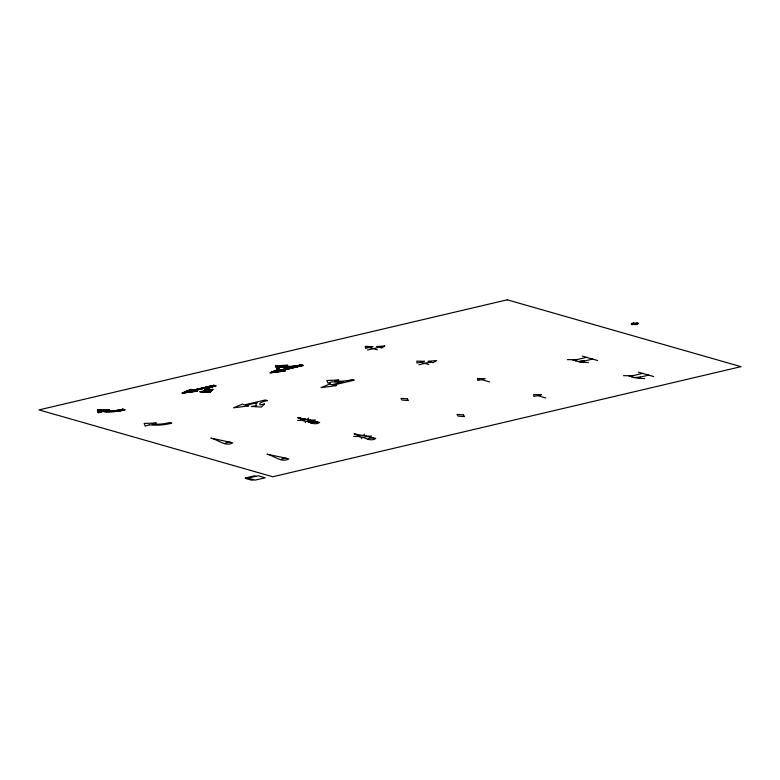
<?xml version="1.0" encoding="UTF-8"?>
<svg xmlns="http://www.w3.org/2000/svg" width="780" height="780" viewBox="0 0 780 780"><rect width="100%" height="100%" fill="white"/><g stroke="black" fill="none" stroke-linecap="round" stroke-linejoin="round"><path stroke-width="1.17" d="M305.282 422.623L306.199 421.298A3.598 0.877 -3.9 0 0 307.661 421.219L309.826 420.703A3.598 0.877 -3.9 0 0 310.274 420.342L319.663 422.468C315.754 425.285 310.84 422.916 306.969 421.268L314.36 421.18M307.505 419.416L308.441 418.051M361.394 438.662L362.3 437.336A3.598 0.877 -3.9 0 0 363.763 437.258L365.927 436.751A3.598 0.877 -3.9 0 0 366.385 436.381A4.426 1.082 -3.9 0 0 366.259 435.991L364.474 435.513A4.046 0.985 -3.9 0 0 363.119 435.445A3.598 0.877 -3.9 0 0 361.657 435.532L359.492 436.04A3.598 0.877 -3.9 0 0 359.044 436.41A4.046 0.985 -3.9 0 0 359.161 436.761L360.945 437.278A4.046 0.985 -3.9 0 0 362.3 437.336M363.607 435.454L364.552 434.099M384.696 345.979L381.771 348.026L376.565 346.534L384.696 345.979L367.497 350.025M224.786 443.586L226.463 442.601L230.422 442.26L232.703 442.913C225.459 447.106 217.903 439.549 210.922 438.155L230.422 442.26M311.747 423.14L313.423 422.156L317.382 421.814L308.792 421.98M280.888 459.635L282.575 458.64L286.533 458.308L288.805 458.952C281.57 463.144 274.004 455.588 267.023 454.194L286.533 458.308M367.848 439.189L369.525 438.194L373.483 437.863L375.765 438.506C371.855 441.334 366.941 438.965 363.08 437.317M575.338 360.691L577.219 359.541L586.541 357.347M582.348 362.135L584.22 361.033L578.38 361.53M623.474 375.697A10.579 2.574 -3.9 0 1 626.759 375.687A6.279 1.531 -3.9 0 1 628.885 375.921A35.89 8.746 -3.9 0 1 630.211 376.204A6.055 1.472 -3.9 0 1 630.688 376.34A6.23 1.521 -3.9 0 1 631.429 376.72L633.428 375.57L629.031 375.95M638.45 378.173L640.322 377.072L648.697 375.122M182.062 393.13L191.139 389.376L192.738 390.253L213.876 385.281L216.001 385.895L212.999 386.617A12.919 3.149 -3.9 0 0 208.826 390.244L212.989 389.269L210.025 392.34L199.826 391.774L205.462 390.877A16.653 4.056 -3.9 0 1 205.92 387.884L194.161 390.663L197.389 391.16L182.159 393.12M275.584 370.529L282.067 370.402L303.118 365.45L300.992 364.835L297.921 365.547A12.928 3.149 -3.9 0 1 283.579 366.269L287.625 365.293M122.831 409.178L120.013 409.831A13.006 3.169 -3.9 0 1 105.319 410.611L109.512 409.627L97.373 410.095L98.553 412.796L102.56 411.421A16.75 4.085 -3.9 0 0 122.323 410.407L124.985 409.783L122.782 409.188M418.918 364.738L430.599 361.988M634.501 324.226L636.392 323.788M584.181 361.052L592.595 359.073M633.301 375.58L642.642 373.386M253.646 479.719L251.638 480.188L245.281 478.374L247.289 477.896L255.138 480.129L265.171 477.769L258.16 475.771L246.987 478.335L245.583 477.935L254.368 475.868L255.772 476.268M572.92 359.902L577.327 359.531M634.481 377.569L640.322 377.072M281.99 370.422L285.217 370.919L269.89 372.889L278.967 369.135L280.566 370.012L292.334 367.244L290.706 367.36A16.653 4.056 -3.9 0 1 280.839 367.078L276.88 368.433L275.671 365.761L287.732 365.293M300.144 365.04L301.577 365.001M280.839 365.557L287.147 365.43M299.578 365.167L301.967 365.118M275.691 365.791L286.582 365.557M298.418 365.44L302.767 365.342M275.798 366.025L285.451 365.83M297.804 365.566L303.059 365.459M275.847 366.151L284.885 365.956M297.092 365.703L302.494 365.596M275.906 366.269L284.31 366.093M295.406 365.986L301.928 365.732M276.013 366.512L284.261 366.337M294.294 366.132L300.787 365.995M276.071 366.629L285.49 366.434M292.89 366.278L300.222 366.132M276.12 366.746L299.656 366.259M276.227 366.99L298.526 366.532M276.286 367.117L297.95 366.659M276.334 367.234L280.634 367.146M281.317 367.127L297.385 366.795M276.452 367.477L279.874 367.399M283.403 367.331L296.254 367.058M276.5 367.594L279.494 367.536M285.08 367.419L291.895 367.273M292.237 367.273L295.688 367.195M276.559 367.712L279.123 367.663M291.106 367.536L295.113 367.331M276.666 367.955L278.363 367.916M290.54 367.673L293.982 367.594M276.715 368.072L277.992 368.053M289.975 367.799L293.416 367.731M276.773 368.199L277.612 368.18M288.834 368.072L292.851 367.868M288.269 368.199L291.71 368.131M287.703 368.335L291.145 368.267M286.562 368.599L290.579 368.394M285.997 368.735L289.448 368.667M285.431 368.872L288.883 368.794M278.665 369.252L279.162 369.242M284.29 369.135L288.308 368.93M278.363 369.379L279.377 369.359M283.725 369.272L287.177 369.194M278.05 369.505L279.591 369.476M283.16 369.408L286.611 369.33M277.436 369.769L280.02 369.71M282.029 369.671L286.046 369.466M277.124 369.895L280.235 369.827M281.453 369.808L284.905 369.73M276.812 370.022L280.449 369.944M280.888 369.935L284.339 369.866M276.198 370.276L283.774 370.003M275.886 370.402L282.643 370.266M274.96 370.793L283.267 370.617M274.657 370.919L283.959 370.724M274.346 371.046L284.651 370.831M273.731 371.299L284.993 370.948M273.419 371.426L282.74 371.241M273.107 371.563L281.619 371.377M272.493 371.816L280.488 371.524M272.181 371.943L278.245 371.816M271.567 372.197L277.115 371.962M271.255 372.323L274.862 372.255M270.952 372.46L273.741 372.401M270.328 372.713L272.61 372.538M213.301 385.418L214.276 385.398M212.735 385.554L214.666 385.515M212.17 385.681L215.066 385.622M211.029 385.954L215.855 385.856M210.464 386.081L215.66 385.973M209.898 386.217L215.095 386.11M208.767 386.49L214.519 386.246M208.192 386.617L213.418 386.51M207.626 386.753L212.901 386.646M206.495 387.017L212.462 386.773M205.92 387.153L211.585 387.036M205.355 387.29L211.243 387.163M204.224 387.553L210.902 387.29M203.658 387.689L210.268 387.553M203.083 387.816L210.015 387.68M201.952 388.089L209.761 387.806M201.386 388.216L204.818 388.148M205.589 388.138L209.323 388.06M200.821 388.352L204.253 388.284M205.423 388.255L209.147 388.177M199.68 388.625L203.687 388.421M205.12 388.508L208.962 388.303M199.114 388.752L202.547 388.684M205.003 388.635L208.679 388.557M198.549 388.889L201.981 388.82M204.886 388.752L208.572 388.684M197.408 389.152L201.416 388.947M204.73 389.005L208.455 388.801M196.843 389.288L200.284 389.22M204.653 389.123L208.348 389.054M190.739 389.532L191.412 389.522M196.277 389.425L199.719 389.347M204.614 389.249L208.299 389.171M190.115 389.795L191.831 389.756M195.136 389.688L199.153 389.483M204.555 389.493L208.289 389.415M189.813 389.922L192.046 389.873M194.571 389.825L198.022 389.747M204.555 389.61L208.299 389.542M212.199 389.454L212.823 389.444M189.501 390.049L192.26 389.99M194.005 389.951L197.457 389.883M204.555 389.737L208.328 389.659M211.633 389.59L212.706 389.571M188.887 390.302L192.689 390.224M192.874 390.224L196.882 390.019M204.594 389.854L208.474 389.902M210.493 389.854L212.579 389.688M188.575 390.429L195.751 390.283M204.691 390.098L208.572 390.019M209.927 389.99L212.345 389.941M188.263 390.565L195.185 390.419M204.75 390.215L208.699 390.136M209.362 390.127L212.219 390.068M187.649 390.819L194.62 390.556M204.857 390.341L212.101 390.185M187.336 390.946L194.98 390.79M205.072 390.575L211.858 390.439M187.034 391.072L195.673 390.897M205.218 390.692L211.741 390.565M186.41 391.326L197.057 391.111M205.052 390.946L211.624 390.683M186.108 391.462L196.794 391.238M204.175 391.082L211.38 390.936M185.796 391.589L195.663 391.385M203.287 391.219L211.263 391.053M185.182 391.843L194.542 391.531M201.523 391.502L211.136 391.18M184.87 391.969L192.29 391.813M200.645 391.638L210.902 391.433M184.558 392.096L191.159 391.96M199.953 391.774L210.775 391.55M183.944 392.35L190.037 392.106M201.542 391.872L210.659 391.677M183.631 392.486L187.785 392.398M204.74 392.048L210.415 391.93M183.329 392.613L186.654 392.545M206.339 392.135L210.298 392.048M182.705 392.866L185.533 392.691M207.928 392.223L210.181 392.174M182.393 392.993L183.28 392.974M122.216 409.325L123.269 409.295M98.348 410.056L109.141 409.715M121.076 409.588L124.059 409.529M97.412 410.202L108.001 409.978M120.51 409.724L124.459 409.636M97.471 410.319L107.435 410.114M119.896 409.851L124.858 409.753M97.519 410.446L106.87 410.251M118.472 410.124L124.585 409.88M97.627 410.68L105.739 410.514M117.605 410.27L123.454 410.144M97.675 410.806L105.593 410.641M116.668 410.407L122.879 410.28M97.734 410.923L108.235 410.826M113.704 410.709L122.304 410.416M97.841 411.167L121.007 410.68M97.89 411.284L120.257 410.816M97.939 411.401L119.457 410.962M98.046 411.645L102.16 411.557M103.496 411.538L117.526 411.245M98.105 411.772L101.78 411.694M104.52 411.635L116.317 411.392M98.153 411.889L101.4 411.82M105.895 411.723L114.796 411.548M98.26 412.132L100.649 412.084M98.309 412.25L100.269 412.21M98.368 412.366L99.889 412.337M98.475 412.61L99.138 412.601M297.979 417.748L298.935 417.934M298.565 417.973L299.637 418.08M298.964 418.129L300.339 418.226M299.354 418.285L301.041 418.373M299.744 418.441L301.733 418.519M300.144 418.597L302.435 418.665M300.534 418.753L303.137 418.811M300.924 418.899L303.839 418.967M301.324 419.055L304.541 419.113M301.714 419.211L305.243 419.26M302.104 419.367L305.945 419.406M302.503 419.523L305.848 419.445M302.894 419.669L304.57 419.64M303.284 419.825L303.898 419.815M297.55 420.41L302.981 420.293A3.598 0.877 -3.9 0 1 303.391 419.991L305.555 419.484A3.598 0.877 -3.9 0 1 307.018 419.406A4.046 0.985 -3.9 0 1 308.373 419.465L310.148 419.952A4.426 1.082 -3.9 0 1 310.274 420.342M310.294 420.147L315.383 420.04M310.235 420.449L310.849 420.44M310.021 420.615L311.552 420.586M309.611 420.79L312.253 420.732M309.094 420.966L312.956 420.878M308.149 421.142L313.657 421.034M307.213 421.366L315.061 421.327M307.613 421.522L315.764 421.473M308.002 421.678L316.465 421.619M308.392 421.834L317.168 421.765M309.182 422.136L315.032 422.019M309.572 422.292L313.326 422.214M309.972 422.448L313.034 422.38M310.362 422.604L312.751 422.546M310.752 422.75L312.468 422.721M311.152 422.906L312.175 422.887M353.662 436.449L359.083 436.342M366.395 436.186L371.494 436.078M365.381 346.388L372.976 346.613L365.527 348.368L365.381 346.388L377.413 349.82M477.594 378.476L485.18 378.7L477.731 380.455L477.594 378.476L489.616 381.907M306.091 419.435L297.882 417.709L303.566 419.933M362.203 435.484L353.983 433.748L359.668 435.981M366.385 436.361L373.483 437.863M632.98 323.856L634.355 324.246M582.299 356.128L597.617 360.506M638.401 372.177L653.718 376.555M583.606 361.081L584.113 361.091M583.225 361.111L583.801 361.276M582.855 361.15L583.635 361.374M582.475 361.179L583.479 361.462M576.469 359.599L576.966 359.746M582.104 361.208L583.313 361.559M575.718 359.668L576.8 359.834M581.353 361.276L583.157 361.657M575.347 359.697L576.488 360.019M580.973 361.306L582.835 361.842M574.967 359.726L576.322 360.116M580.603 361.335L582.679 361.93M574.597 359.765L576.167 360.214M580.222 361.374L582.524 362.027M574.216 359.794L576.001 360.302M579.852 361.403L582.416 362.135M573.466 359.853L575.845 360.399M579.101 361.471L581.529 362.027M573.095 359.892L573.797 360.087M574.831 360.389L575.523 360.584M578.721 361.501L579.433 361.706M420.673 362.193L428.834 364.533M537.557 395.626L545.717 397.956M588.451 362.544A35.88 8.746 -3.9 0 1 584.103 362.3A17.989 4.378 -3.9 0 1 581.305 361.988A90.158 21.967 -3.9 0 1 577.005 361.296A6.22 1.511 -3.9 0 1 576.059 361.062A6.649 1.618 -3.9 0 1 575.328 360.672A6.23 1.521 -3.9 0 0 574.587 360.292A6.055 1.472 -3.9 0 0 574.1 360.165A35.89 8.746 -3.9 0 0 572.774 359.873A6.279 1.531 -3.9 0 0 570.648 359.639A10.579 2.574 -3.9 0 0 567.372 359.648M644.563 378.583A35.88 8.746 -3.9 0 1 640.204 378.339A17.989 4.378 -3.9 0 1 637.416 378.037A90.158 21.967 -3.9 0 1 633.116 377.335A6.211 1.511 -3.9 0 1 632.161 377.101A6.649 1.618 -3.9 0 1 631.429 376.72M302.942 420.361A4.046 0.985 -3.9 0 0 303.049 420.722L304.844 421.229A4.046 0.985 -3.9 0 0 306.199 421.298M264.42 403.972L261.446 407.043L251.257 406.477L256.893 405.581A16.653 4.056 -3.9 0 1 257.351 402.597L245.583 405.366L248.81 405.863L233.493 407.843L242.56 404.079L244.169 404.956L265.298 399.994L267.433 400.598L264.43 401.32A12.928 3.149 -3.9 0 0 260.257 404.956L264.42 403.972M436.127 360.691L433.202 362.729L427.996 361.247L436.127 360.691M330.096 383.857L321.029 387.621L336.346 385.651L333.119 385.144L354.247 380.172L352.121 379.567L349.05 380.279A12.928 3.149 -3.9 0 1 334.708 380.991L338.861 380.016L326.81 380.484L328.01 383.156L331.968 381.8A16.653 4.056 -3.9 0 0 341.835 382.083L343.473 381.976L331.695 384.745L330.096 383.857M149.311 424.788L145.304 426.163L144.124 423.462L156.263 422.994L152.071 423.979A13.006 3.169 -3.9 0 0 166.764 423.199L169.582 422.546L171.736 423.16L169.075 423.784A16.75 4.085 -3.9 0 1 149.311 424.788M507.234 299.812L39 409.9L272.766 476.755L741 366.659L507.234 299.812M424.398 361.325L416.949 363.07L416.812 361.091L424.398 361.325M633.584 322.978L631.702 323.427L635.885 324.626L637.767 324.178L633.584 322.978M636.997 322.91L631.098 324.295L632.473 324.694L638.371 323.31L636.997 322.91M541.281 394.748L533.832 396.494L533.696 394.514L541.281 394.748M407.345 398.824L400.93 398.375L402.002 400.081L408.418 400.52L407.345 398.824M463.456 414.863L457.041 414.424L458.104 416.12L464.519 416.559L463.456 414.863"/></g></svg>
